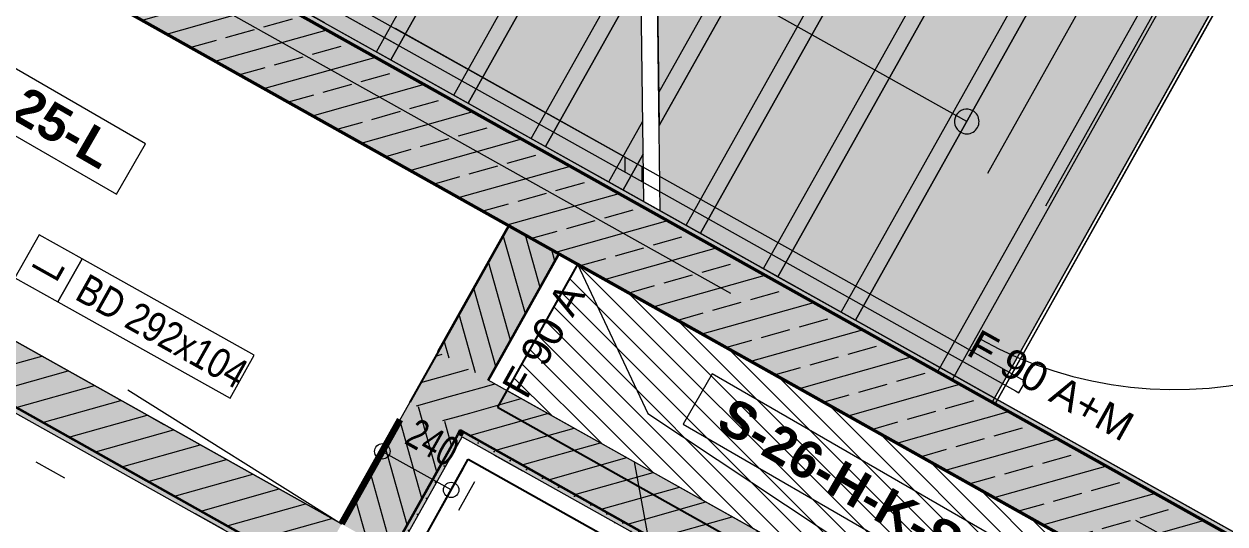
# Model space of a CAD drawing. Header units: metres. Extents: x -36 to 59, y 39 to 183.
# Drawn here: x 7.593 to 11.245, y 149.133 to 150.654 of the extents above; entities that cross this region are included whole.
import ezdxf

# ---------------------------------------------------------------- set-up
doc = ezdxf.new("R2010")
doc.units = ezdxf.units.M
doc.header["$MEASUREMENT"] = 0
for name, pattern in [('Punktlinie', [0.0035, 0, -0.0035]), ('Punktlinie_ eng', [0.00075, 0, -0.00075]), ('Strichlinie', [0.004, 0.003, -0.001]), ('Strichlinie-unter-Schnitt', [0.0024, 0.0016, -0.0008]), ('Strichlinie-über-Schnitt', [0.0023, 0.0008, -0.0015]), ('Strichlinie_ eng', [0.0023, 0.0015, -0.0008]), ('Strichpunktlinie', [0.006703, 0.003528, -0.001764, 0, -0.001411])]:
    doc.linetypes.add(name, pattern=pattern)
for name, color, linetype in [('00  Raster', 7, 'Continuous'), ('10  Decken', 7, 'Continuous'), ('10  Fassade', 7, 'Continuous'), ('10  Treppen + Rampen', 7, 'Continuous'), ('10  Treppen + Rampen_Deckschraffur', 7, 'Continuous'), ('10  Wand Massiv', 7, 'Continuous'), ('10  Wand Massiv_Schnittschraffur', 7, 'Continuous'), ('20  Absturzsicherung', 7, 'Continuous'), ('20  Boden Aufbauten', 7, 'Continuous'), ('20  Dach Aufbauten', 7, 'Continuous'), ('40  Text Brandschutz', 7, 'Continuous'), ('50  NUF - Raumstempel', 7, 'Continuous'), ('50  NUF - Raumstempel - Schächte', 7, 'Continuous'), ('BAE-SUD-Bem', 7, 'Continuous'), ('BAE-SUD-DD', 7, 'Continuous'), ('BAE-SUD-DD-Kernbohrzone', 7, 'Continuous'), ('BAE-SUD-Text', 7, 'Continuous'), ('Neubau_20  Boden Aufbauten', 7, 'Continuous'), ('Neubau_20  Decke Abhangdecke', 7, 'Continuous'), ('Neubau_20  Möbel', 7, 'Continuous')]:
    doc.layers.add(name, color=color, linetype=linetype)
doc.styles.add('ERSTELLTER_STIL_1', font='')
doc.styles.add('ERSTELLTER_STIL_2', font='')
doc.styles.add('ERSTELLTER_STIL_3', font='')
doc.styles.get('ERSTELLTER_STIL_1').set_extended_font_data('Arial')
doc.styles.get('ERSTELLTER_STIL_2').set_extended_font_data('Arial', bold=True)
doc.styles.get('ERSTELLTER_STIL_3').set_extended_font_data('Arial Narrow')
pattern_1 = [(87.605446, (0, 0), (-0.02497817, 0.001044517), [0, -0.025])]
pattern_2 = [(15.737956, (0, 0), (-0.017630478, 0.062563295), [])]

msp = doc.modelspace()

# ---------------------------------------------------------------- hatches: boundary and pattern name
at = {"layer": '10  Treppen + Rampen', "linetype": 'Continuous', "lineweight": 0, "true_color": 0xffffff}
msp.add_hatch(color=7, dxfattribs=at).paths.add_polyline_path([(10.4784, 150.3903, 1), (10.4417, 150.3249, 1)])
at = {"layer": '10  Treppen + Rampen_Deckschraffur', "linetype": 'Continuous', "lineweight": 0, "true_color": 0xffffff}
for points in [[(8.4431, 152.2815), (7.7661, 151.0733), (9.4778, 150.1142), (9.4572, 151.7133)], [(10.3571, 149.6215), (11.0341, 150.8298), (9.5075, 151.6851), (9.5281, 150.086)], [(10.3571, 149.6215), (10.5446, 149.5164), (11.2216, 150.7247), (11.0341, 150.8298)]]:
    msp.add_hatch(color=7, dxfattribs=at).paths.add_polyline_path(points)
at = {"layer": '10  Wand Massiv_Schnittschraffur', "linetype": 'Continuous', "lineweight": 13}
for points in [[(6.5853, 151.4311), (11.3835, 148.7426), (11.5057, 148.9607), (6.7075, 151.6492)], [(6.7206, 151.6418), (11.5057, 148.9607), (11.513, 148.9738), (6.7279, 151.6549)]]:
    msp.add_hatch(color=1, dxfattribs=at).paths.add_polyline_path(points)
at = {"layer": '10  Wand Massiv_Schnittschraffur', "linetype": 'Continuous', "lineweight": 13, "true_color": 0x000100}
h = msp.add_hatch(dxfattribs=at)
h.set_pattern_fill('Beton__Stahlbeton_0002', color=98, style=0, pattern_type=2)
h.set_pattern_definition([(195.73796, (0, 0), (-0.03254858, 0.11550147), []), (195.73796, (0.01627, -0.05775), (-0.03254858, 0.11550147), [0.09, -0.03])])
h.paths.add_polyline_path([(6.5853, 151.4311), (11.3835, 148.7426), (11.5057, 148.9607), (6.7075, 151.6492)])
h = msp.add_hatch(dxfattribs=at)
h.set_pattern_fill('Gips_0002', color=98, style=0, pattern_type=2)
h.set_pattern_definition(pattern_1)
h.paths.add_polyline_path([(6.7206, 151.6418), (11.5057, 148.9607), (11.513, 148.9738), (6.7279, 151.6549)])
at = {"layer": '10  Wand Massiv_Schnittschraffur', "linetype": 'Continuous', "lineweight": 18}
for points in [[(8.5589, 149.1331), (6.0115, 150.5604), (5.926, 150.4078), (8.4734, 148.9805)], [(5.766, 150.4802), (8.6187, 148.8818), (8.626, 148.8949), (5.7733, 150.4933)], [(9.0673, 150.0404), (8.8522, 149.6566), (9.0048, 149.571), (9.2199, 149.9549)], [(8.7666, 149.5039), (8.9193, 149.4184), (8.8522, 149.6566)], [(8.9193, 149.4184), (9.0048, 149.571), (8.8522, 149.6566)], [(8.9193, 149.4184), (11.0828, 148.2061), (11.1684, 148.3588), (9.0048, 149.571)], [(8.5589, 149.1331), (8.7116, 149.0476), (8.9193, 149.4184), (8.7666, 149.5039)], [(8.912, 149.4053), (8.626, 148.8949), (8.6391, 148.8876), (8.9251, 149.3979)], [(8.912, 149.4053), (8.9251, 149.3979), (8.9193, 149.4184)], [(8.9251, 149.3979), (8.9324, 149.411), (8.9193, 149.4184)], [(8.9251, 149.3979), (11.0755, 148.193), (11.0828, 148.2061), (8.9324, 149.411)]]:
    msp.add_hatch(color=171, dxfattribs=at).paths.add_polyline_path(points)
at = {"layer": '10  Wand Massiv_Schnittschraffur', "linetype": 'Continuous', "lineweight": 13, "true_color": 0x000100}
h = msp.add_hatch(dxfattribs=at)
h.set_pattern_fill('MW_Kalksandstein_0002', color=98, style=0, pattern_type=2)
h.set_pattern_definition([(15.737956, (0, 0), (-0.017630478, 0.062563295), [])])
h.paths.add_polyline_path([(8.5589, 149.1331), (6.0115, 150.5604), (5.926, 150.4078), (8.4734, 148.9805)])
h = msp.add_hatch(dxfattribs=at)
h.set_pattern_fill('Gips_0002', color=98, style=0, pattern_type=2)
h.set_pattern_definition(pattern_1)
h.paths.add_polyline_path([(5.766, 150.4802), (8.6187, 148.8818), (8.626, 148.8949), (5.7733, 150.4933)])
h = msp.add_hatch(dxfattribs=at)
h.set_pattern_fill('MW_Kalksandstein_0002', color=98, style=0, pattern_type=2)
h.set_pattern_definition([(105.737956, (0, 0), (0.062563295, 0.017630478), [])])
h.paths.add_polyline_path([(9.0673, 150.0404), (8.8522, 149.6566), (9.0048, 149.571), (9.2199, 149.9549)])
h = msp.add_hatch(dxfattribs=at)
h.set_pattern_fill('MW_Kalksandstein_0002', color=98, style=0, pattern_type=2)
h.set_pattern_definition(pattern_2)
h.paths.add_polyline_path([(8.7666, 149.5039), (8.9193, 149.4184), (8.8522, 149.6566)])
h = msp.add_hatch(dxfattribs=at)
h.set_pattern_fill('MW_Kalksandstein_0002', color=98, style=0, pattern_type=2)
h.set_pattern_definition(pattern_2)
h.paths.add_polyline_path([(8.9193, 149.4184), (9.0048, 149.571), (8.8522, 149.6566)])
h = msp.add_hatch(dxfattribs=at)
h.set_pattern_fill('MW_Kalksandstein_0002', color=98, style=0, pattern_type=2)
h.set_pattern_definition(pattern_2)
h.paths.add_polyline_path([(8.9193, 149.4184), (11.0828, 148.2061), (11.1684, 148.3588), (9.0048, 149.571)])
h = msp.add_hatch(dxfattribs=at)
h.set_pattern_fill('MW_Kalksandstein_0002', color=98, style=0, pattern_type=2)
h.set_pattern_definition([(105.737956, (0, 0), (0.062563295, 0.017630478), [])])
h.paths.add_polyline_path([(8.5589, 149.1331), (8.7116, 149.0476), (8.9193, 149.4184), (8.7666, 149.5039)])
h = msp.add_hatch(dxfattribs=at)
h.set_pattern_fill('Gips_0002', color=98, style=0, pattern_type=2)
h.set_pattern_definition(pattern_1)
h.paths.add_polyline_path([(8.912, 149.4053), (8.626, 148.8949), (8.6391, 148.8876), (8.9251, 149.3979)])
h = msp.add_hatch(dxfattribs=at)
h.set_pattern_fill('Gips_0002', color=98, style=0, pattern_type=2)
h.set_pattern_definition(pattern_1)
h.paths.add_polyline_path([(8.912, 149.4053), (8.9251, 149.3979), (8.9193, 149.4184)])
h = msp.add_hatch(dxfattribs=at)
h.set_pattern_fill('Gips_0002', color=98, style=0, pattern_type=2)
h.set_pattern_definition(pattern_1)
h.paths.add_polyline_path([(8.9251, 149.3979), (8.9324, 149.411), (8.9193, 149.4184)])
h = msp.add_hatch(dxfattribs=at)
h.set_pattern_fill('Gips_0002', color=98, style=0, pattern_type=2)
h.set_pattern_definition(pattern_1)
h.paths.add_polyline_path([(8.9251, 149.3979), (11.0755, 148.193), (11.0828, 148.2061), (8.9324, 149.411)])
at = {"layer": 'BAE-SUD-DD-Kernbohrzone', "linetype": 'Continuous', "lineweight": 18, "ltscale": 1000}
h = msp.add_hatch(dxfattribs=at)
h.set_pattern_fill('ANSI31_0002', color=9, style=0, pattern_type=2)
h.set_pattern_definition([(135, (16.463845, 158.832767), (0.03367596, 0.03367596), [])])
h.paths.add_polyline_path([(9.2766, 149.9231), (9.0616, 149.5393), (11.1553, 148.3661), (11.3704, 148.75)])

# ---------------------------------------------------------------- linework, layer by layer
at = {"layer": '00  Raster', "color": 7, "linetype": 'Strichpunktlinie', "lineweight": 13, "ltscale": 1000}
for p, q in [((15.6778, 146.5085), (-4.1154, 157.5987)), ((-11.9603, 108.1029), (14.1513, 154.7055))]:
    msp.add_line(p, q, dxfattribs=at)
at = {"layer": '10  Decken', "color": 7, "linetype": 'Strichpunktlinie', "lineweight": 13, "ltscale": 1000}
msp.add_line((11.2377, 150.7329), (10.546, 149.4984), dxfattribs=at)
at = {"layer": '10  Decken', "color": 7, "linetype": 'Punktlinie', "lineweight": 13, "ltscale": 1000, "flags": 128}
for points in [[(11.5057, 148.9607), (6.7075, 151.6492), (8.2228, 154.3536), (13.021, 151.6652)], [(8.5589, 149.1331), (9.0673, 150.0404), (6.5199, 151.4677), (6.0115, 150.5604)], [(9.0616, 149.5393), (11.1684, 148.3588), (11.3835, 148.7426), (9.2766, 149.9231)]]:
    msp.add_lwpolyline(points, close=True, dxfattribs=at)
at = {"layer": '10  Decken', "color": 7, "linetype": 'Continuous', "lineweight": 13, "ltscale": 1000, "flags": 128}
msp.add_lwpolyline([(10.4152, 149.5718), (11.5057, 148.9607), (13.021, 151.6652), (11.9305, 152.2762), (11.2412, 151.0461), (11.1044, 150.8018)], close=True, dxfattribs=at)
at = {"layer": '10  Decken', "color": 7, "linetype": 'Strichlinie-unter-Schnitt', "lineweight": 18, "ltscale": 1000, "flags": 128}
for points in [[(11.0632, 150.8306), (10.3715, 149.5962)], [(11.229, 150.7378), (10.5373, 149.5033)], [(11.2377, 150.7329), (10.546, 149.4984)], [(10.5373, 149.5033), (10.3715, 149.5962)], [(10.546, 149.4984), (10.5373, 149.5033)]]:
    msp.add_lwpolyline(points, dxfattribs=at)
at = {"layer": '10  Treppen + Rampen', "color": 7, "linetype": 'Strichlinie', "lineweight": 13, "ltscale": 1000}
for p, q in [((8.6646, 150.5698), (9.3416, 151.778)), ((8.9002, 150.4378), (9.4607, 151.4382)), ((9.5235, 150.4456), (10.0483, 151.3821)), ((9.6068, 150.0419), (10.2838, 151.2501)), ((9.8424, 149.9099), (10.5194, 151.1182)), ((7.7661, 151.0733), (9.4778, 150.1142)), ((10.0779, 149.7779), (10.7549, 150.9862)), ((9.1357, 150.3058), (9.4677, 150.8983)), ((9.3713, 150.1739), (9.4746, 150.3583)), ((9.5281, 150.086), (10.3571, 149.6215))]:
    msp.add_line(p, q, dxfattribs=at)
at = {"layer": '10  Treppen + Rampen', "color": 7, "linetype": 'Continuous', "lineweight": 18, "ltscale": 1000}
for p, q in [((9.3852, 151.7536), (8.7082, 150.5453)), ((8.7082, 150.5453), (9.3852, 151.7536)), ((9.4778, 150.1142), (9.4572, 151.7133)), ((9.5281, 150.086), (9.5075, 151.6851)), ((10.0919, 151.3577), (9.5248, 150.3456)), ((9.5248, 150.3456), (10.0919, 151.3577)), ((9.462, 151.3382), (8.9438, 150.4134)), ((8.9438, 150.4134), (9.462, 151.3382)), ((10.3274, 151.2257), (9.6504, 150.0174)), ((9.6504, 150.0174), (10.3274, 151.2257)), ((10.563, 151.0937), (9.886, 149.8855)), ((9.886, 149.8855), (10.563, 151.0937)), ((10.7985, 150.9617), (10.1215, 149.7535)), ((10.1215, 149.7535), (10.7985, 150.9617)), ((10.46, 150.3576), (9.5178, 150.8855)), ((9.5178, 150.8855), (9.5248, 150.3456)), ((9.469, 150.7983), (9.1793, 150.2814)), ((9.1793, 150.2814), (9.469, 150.7983)), ((10.5446, 149.5164), (11.2216, 150.7247)), ((8.4727, 150.6773), (8.7082, 150.5453)), ((8.7082, 150.5453), (8.9438, 150.4134)), ((8.9438, 150.4134), (9.1793, 150.2814)), ((9.1793, 150.2814), (9.4149, 150.1494)), ((9.4759, 150.2583), (9.4149, 150.1494)), ((9.4149, 150.1494), (9.4759, 150.2583)), ((9.4149, 150.1494), (9.4778, 150.1142)), ((9.5281, 150.086), (9.6504, 150.0174)), ((9.6504, 150.0174), (9.886, 149.8855)), ((9.886, 149.8855), (10.1215, 149.7535)), ((10.1215, 149.7535), (10.5446, 149.5164))]:
    msp.add_line(p, q, dxfattribs=at)
at = {"layer": '10  Treppen + Rampen', "color": 7, "linetype": 'Strichlinie-über-Schnitt', "lineweight": 13, "ltscale": 1000}
for p, q in [((10.914, 150.897), (10.237, 149.6888)), ((11.0908, 150.798), (10.4138, 149.5897)), ((10.5446, 149.5164), (11.2216, 150.7247)), ((10.3571, 149.6215), (10.5446, 149.5164))]:
    msp.add_line(p, q, dxfattribs=at)
at = {"layer": '10  Treppen + Rampen', "color": 7, "linetype": 'Continuous', "lineweight": 18, "ltscale": 1000, "flags": 128}
msp.add_lwpolyline([(10.4784, 150.3903, 1), (10.4417, 150.3249, 1)], format="xyb", close=True, dxfattribs=at)
at = {"layer": '10  Treppen + Rampen', "color": 7, "linetype": 'Strichlinie_ eng', "lineweight": 13, "ltscale": 1000}
msp.add_arc((11.0935, 150.762), 1.22, 241.1019, 331.2838, dxfattribs=at)
at = {"layer": '10  Wand Massiv', "color": 7, "linetype": 'Continuous', "lineweight": 50, "ltscale": 1000}
msp.add_line((11.5057, 148.9607), (6.7206, 151.6418), dxfattribs=at)
at = {"layer": '10  Wand Massiv', "color": 7, "linetype": 'Continuous', "lineweight": 35, "ltscale": 1000}
for p, q in [((5.926, 150.4078), (8.4734, 148.9805)), ((8.7116, 149.0476), (8.912, 149.4053)), ((8.9193, 149.4184), (8.912, 149.4053)), ((8.9193, 149.4184), (8.912, 149.4053)), ((8.9193, 149.4184), (11.0828, 148.2061))]:
    msp.add_line(p, q, dxfattribs=at)
at = {"layer": '10  Wand Massiv', "color": 7, "linetype": 'Continuous', "lineweight": 13, "ltscale": 1000, "flags": 128}
for points in [[(11.513, 148.9738), (6.7279, 151.6549)], [(8.5589, 149.1331), (6.0115, 150.5604)], [(5.7529, 150.4876), (8.6318, 148.8745)], [(11.1684, 148.3588), (9.0048, 149.571)], [(8.7666, 149.5039), (8.5589, 149.1331)], [(8.6391, 148.8876), (8.9251, 149.3979)], [(8.9251, 149.3979), (11.0755, 148.193)]]:
    msp.add_lwpolyline(points, dxfattribs=at)
at = {"layer": '10  Wand Massiv', "color": 7, "linetype": 'Continuous', "lineweight": 50, "ltscale": 1000, "flags": 128}
msp.add_lwpolyline([(6.5853, 151.4311), (11.3835, 148.7426)], dxfattribs=at)
at = {"layer": '10  Wand Massiv', "color": 7, "linetype": 'Continuous', "lineweight": 35, "ltscale": 1000, "flags": 128}
for points in [[(9.0673, 150.0404), (8.8522, 149.6566)], [(9.0048, 149.571), (9.2199, 149.9549)]]:
    msp.add_lwpolyline(points, dxfattribs=at)
at = {"layer": '10  Wand Massiv', "color": 7, "linetype": 'Continuous', "lineweight": 25, "ltscale": 1000, "flags": 128}
for points in [[(9.2199, 149.9549), (9.0673, 150.0404)], [(8.8522, 149.6566), (8.7666, 149.5039)]]:
    msp.add_lwpolyline(points, dxfattribs=at)
at = {"layer": '20  Absturzsicherung', "color": 7, "linetype": 'Continuous', "lineweight": 18, "ltscale": 1000}
for p, q in [((9.4734, 150.2198), (8.0456, 151.0198)), ((8.0261, 150.9849), (9.474, 150.1736)), ((10.4011, 149.7), (9.4714, 150.2209)), ((9.4714, 150.2209), (9.472, 150.1747)), ((9.474, 150.1736), (9.4734, 150.2198)), ((9.472, 150.1747), (10.3815, 149.6651)), ((10.6279, 149.573), (10.4011, 149.7)), ((10.3815, 149.6651), (10.6083, 149.5381)), ((10.6188, 149.5322), (10.6384, 149.5671)), ((10.6384, 149.5671), (10.6279, 149.573)), ((10.6083, 149.5381), (10.6188, 149.5322))]:
    msp.add_line(p, q, dxfattribs=at)
at = {"layer": '20  Absturzsicherung', "color": 7, "linetype": 'Strichlinie-über-Schnitt', "lineweight": 18, "ltscale": 1000}
for p, q in [((9.4211, 150.2491), (8.0456, 151.0198)), ((8.0261, 150.9849), (9.4217, 150.203)), ((9.4217, 150.203), (9.4211, 150.2491))]:
    msp.add_line(p, q, dxfattribs=at)
at = {"layer": '20  Boden Aufbauten', "color": 7, "linetype": 'Continuous', "lineweight": 13, "ltscale": 1000, "flags": 128}
msp.add_lwpolyline([(11.5057, 148.9607), (10.546, 149.4984), (11.2352, 150.7285), (11.3721, 150.9728), (12.0613, 152.2028), (13.021, 151.6652)], close=True, dxfattribs=at)
at = {"layer": '50  NUF - Raumstempel', "color": 7, "linetype": 'Strichlinie', "lineweight": 13, "ltscale": 1000, "flags": 128}
msp.add_lwpolyline([(8.2285, 154.3332), (9.5546, 153.5902), (11.6832, 152.3975), (11.6906, 152.4106), (13.0079, 151.6725), (11.4999, 148.9812), (6.7279, 151.6549)], close=True, dxfattribs=at)
at = {"layer": '50  NUF - Raumstempel - Schächte', "color": 7, "linetype": 'Continuous', "lineweight": 13, "ltscale": 1000}
for p, q in [((7.9624, 150.2897), (7.4014, 150.6136)), ((7.313, 150.4605), (7.874, 150.1366)), ((7.874, 150.1366), (7.9624, 150.2897)), ((9.6857, 149.5897), (9.5973, 149.4366)), ((10.628, 149.0456), (9.6857, 149.5897)), ((9.5973, 149.4366), (10.5396, 148.8925))]:
    msp.add_line(p, q, dxfattribs=at)
at = {"layer": 'BAE-SUD-Bem', "color": 7, "linetype": 'Continuous', "lineweight": 100, "ltscale": 1000}
msp.add_line((8.5597, 149.1345), (8.7369, 149.4508), dxfattribs=at)
at = {"layer": 'BAE-SUD-Bem', "color": 9, "linetype": 'Continuous', "lineweight": 18, "ltscale": 1000}
for p, q in [((8.6467, 149.2898), (8.7187, 149.4184)), ((8.6823, 149.3543), (8.6818, 149.3546)), ((8.8921, 149.2368), (8.6827, 149.3541)), ((8.9281, 149.3011), (8.8561, 149.1725)), ((8.8925, 149.2365), (8.893, 149.2363))]:
    msp.add_line(p, q, dxfattribs=at)
for centre in [(8.6827, 149.3541), (8.8921, 149.2368)]:
    msp.add_circle(centre, 0.0234, dxfattribs=at)
at = {"layer": 'BAE-SUD-DD', "color": 9, "linetype": 'Strichlinie', "lineweight": 18, "ltscale": 1000, "flags": 128}
for points in [[(6.0115, 150.5604), (8.5589, 149.1331), (9.0673, 150.0404), (6.5199, 151.4677)], [(6.0115, 150.5604), (6.5199, 151.4677), (6.1674, 150.6367), (8.5589, 149.1331)], [(9.0616, 149.5393), (9.2766, 149.9231), (11.3704, 148.75), (11.1553, 148.3661)], [(9.0616, 149.5393), (9.2766, 149.9231), (9.4897, 149.4694), (11.1553, 148.3661)]]:
    msp.add_lwpolyline(points, close=True, dxfattribs=at)
at = {"layer": 'BAE-SUD-DD-Kernbohrzone', "color": 7, "linetype": 'Continuous', "lineweight": 25, "ltscale": 1000}
for p, q in [((9.2776, 149.9245), (9.0332, 149.4883)), ((11.3713, 148.7514), (9.2776, 149.9245)), ((9.0332, 149.4883), (11.1269, 148.3152))]:
    msp.add_line(p, q, dxfattribs=at)
at = {"layer": 'BAE-SUD-Text', "color": 9, "linetype": 'Continuous', "lineweight": 18, "ltscale": 1000}
msp.add_line((9.4489, 149.3222), (9.5066, 149.0079), dxfattribs=at)
at = {"layer": 'BAE-SUD-Text', "color": 9, "linetype": 'Continuous', "lineweight": 18, "ltscale": 1000, "flags": 128}
for points in [[(7.6962, 149.809), (7.7695, 149.9399), (7.6387, 150.0132), (7.5653, 149.8823)], [(8.2196, 149.5157), (8.293, 149.6466), (7.7695, 149.9399), (7.6962, 149.809)]]:
    msp.add_lwpolyline(points, close=True, dxfattribs=at)
at = {"layer": 'DEFPOINTS', "color": 9, "linetype": 'Continuous', "lineweight": 18, "ltscale": 1000}
for p, q in [((9.0673, 150.0404), (9.0673, 150.0405)), ((9.2766, 149.9231), (9.2767, 149.9231)), ((8.6827, 149.3541), (8.6827, 149.3541))]:
    msp.add_line(p, q, dxfattribs=at)
at = {"layer": 'Neubau_20  Boden Aufbauten', "color": 7, "linetype": 'Continuous', "lineweight": 13, "ltscale": 1000, "flags": 128}
msp.add_lwpolyline([(-7.0247, 128.2966), (-6.6757, 128.1011), (-3.6769, 133.4532), (-3.6551, 133.441), (-2.0726, 136.2653), (-2.0944, 136.2776), (-2.0333, 136.3866), (2.6602, 133.7568), (2.6418, 133.7241), (2.9123, 133.5726), (2.9307, 133.6053), (2.9777, 133.6893), (11.1047, 148.1939), (8.9193, 149.4184), (8.626, 148.8949), (5.7733, 150.4933), (9.0226, 156.2925), (8.7478, 156.4465), (-2.4434, 136.4731), (-4.0259, 133.6487)], close=True, dxfattribs=at)
at = {"layer": 'Neubau_20  Decke Abhangdecke', "color": 7, "linetype": 'Punktlinie_ eng', "lineweight": 13, "ltscale": 1000, "flags": 128}
for points in [[(5.1617, 149.1768), (7.9316, 147.6248), (8.6318, 148.8745), (5.8619, 150.4265)], [(5.2978, 149.2151), (7.8932, 147.7609), (8.4957, 148.8361), (5.9003, 150.2903)], [(5.2978, 149.2151), (7.8932, 147.7609), (8.4957, 148.8361), (5.9003, 150.2903)], [(7.9316, 147.6248), (10.1039, 146.4077), (10.8041, 147.6574), (11.0974, 148.1808), (8.9251, 149.3979)], [(8.0677, 147.6632), (10.0655, 146.5438), (10.9612, 148.1424), (8.9634, 149.2618)], [(8.9634, 149.2618), (8.0677, 147.6632), (10.0655, 146.5438), (10.7168, 147.7062), (10.9612, 148.1424)]]:
    msp.add_lwpolyline(points, close=True, dxfattribs=at)
at = {"layer": 'Neubau_20  Möbel', "color": 7, "linetype": 'Continuous', "lineweight": 25, "ltscale": 1000}
for p, q in [((8.7487, 148.9809), (8.9442, 149.3299)), ((8.9442, 149.3299), (9.9911, 148.7433))]:
    msp.add_line(p, q, dxfattribs=at)

# ---------------------------------------------------------------- texts
at = {"layer": '10  Fassade', "color": 9, "linetype": 'Continuous', "lineweight": 18, "insert": (8.8353, 149.3809), "char_height": 0.09, "attachment_point": 5, "rotation": 330.738, "style": 'ERSTELLTER_STIL_3'}
msp.add_mtext('\\A1;{\\W0.900000x;\\pqc;\\fArial Narrow|b0|i0|c0|p38;240}', dxfattribs=at)
at = {"layer": '20  Dach Aufbauten', "color": 9, "linetype": 'Continuous', "lineweight": 18, "char_height": 0.09, "attachment_point": 4, "style": 'ERSTELLTER_STIL_3'}
for s, insert, rotation in [('\\A1;{\\pql;\\fArial Narrow|b0|i0|c0|p38;L}', (7.6518, 149.8869), 60.738), ('\\A1;{\\pql;\\fArial Narrow|b0|i0|c0|p38;BD 292x104}', (7.7653, 149.8577), 330.738)]:
    msp.add_mtext(s, dxfattribs=dict(at, insert=insert, rotation=rotation))
at = {"layer": '40  Text Brandschutz', "color": 7, "linetype": 'Continuous', "lineweight": 13, "char_height": 0.09, "attachment_point": 1, "style": 'ERSTELLTER_STIL_1'}
for s, insert, rotation in [('\\A1;{\\pql;\\pt0,1;\\fArial|b0|i0|c0|p38;F 90 A\\fArial|b0|i0|c0|p38;\\fArial|b0|i0|c0|p38;\\fArial|b0|i0|c0|p38;\\fArial|b0|i0|c0|p38;\\fArial|b0|i0|c0|p38;\\fArial|b0|i0|c0|p38;\\fArial|b0|i0|c0|p38;\\fArial|b0|i0|c0|p38;\\fArial|b0|i0|c0|p38;\\fArial|b0|i0|c0|p38;\\fArial|b0|i0|c0|p38;\\fArial|b0|i0|c0|p38;\\fArial|b0|i0|c0|p38;\\fArial|b0|i0|c0|p38;\\fArial|b0|i0|c0|p38;\\fArial|b0|i0|c0|p38;\\fArial|b0|i0|c0|p38;\\fArial|b0|i0|c0|p38;\\fArial|b0|i0|c0|p38;\\fArial|b0|i0|c0|p38;\\fArial|b0|i0|c0|p38;\\fArial|b0|i0|c0|p38;\\fArial|b0|i0|c0|p38;\\fArial|b0|i0|c0|p38;\\fArial|b0|i0|c0|p38;\\fArial|b0|i0|c0|p38;\\fArial|b0|i0|c0|p38;\\fArial|b0|i0|c0|p38;\\fArial|b0|i0|c0|p38;\\fArial|b0|i0|c0|p38;\\fArial|b0|i0|c0|p38;\\fArial|b0|i0|c0|p38;\\fArial|b0|i0|c0|p38;\\fArial|b0|i0|c0|p38;\\fArial|b0|i0|c0|p38;\\fArial|b0|i0|c0|p38;\\fArial|b0|i0|c0|p38;\\fArial|b0|i0|c0|p38;\\fArial|b0|i0|c0|p38;\\fArial|b0|i0|c0|p38;\\fArial|b0|i0|c0|p38;\\fArial|b0|i0|c0|p38;\\fArial|b0|i0|c0|p38;\\fArial|b0|i0|c0|p38;\\fArial|b0|i0|c0|p38;\\fArial|b0|i0|c0|p38;\\fArial|b0|i0|c0|p38;}', (9.0429, 149.5527), 60.738), ('\\A1;{\\pql;\\pt0,1;\\fArial|b0|i0|c0|p38;F 90 A+M\\fArial|b0|i0|c0|p38;\\fArial|b0|i0|c0|p38;\\fArial|b0|i0|c0|p38;\\fArial|b0|i0|c0|p38;\\fArial|b0|i0|c0|p38;\\fArial|b0|i0|c0|p38;\\fArial|b0|i0|c0|p38;\\fArial|b0|i0|c0|p38;\\fArial|b0|i0|c0|p38;\\fArial|b0|i0|c0|p38;\\fArial|b0|i0|c0|p38;\\fArial|b0|i0|c0|p38;\\fArial|b0|i0|c0|p38;\\fArial|b0|i0|c0|p38;\\fArial|b0|i0|c0|p38;\\fArial|b0|i0|c0|p38;\\fArial|b0|i0|c0|p38;\\fArial|b0|i0|c0|p38;\\fArial|b0|i0|c0|p38;\\fArial|b0|i0|c0|p38;\\fArial|b0|i0|c0|p38;\\fArial|b0|i0|c0|p38;\\fArial|b0|i0|c0|p38;\\fArial|b0|i0|c0|p38;\\fArial|b0|i0|c0|p38;\\fArial|b0|i0|c0|p38;\\fArial|b0|i0|c0|p38;\\fArial|b0|i0|c0|p38;\\fArial|b0|i0|c0|p38;\\fArial|b0|i0|c0|p38;\\fArial|b0|i0|c0|p38;\\fArial|b0|i0|c0|p38;\\fArial|b0|i0|c0|p38;\\fArial|b0|i0|c0|p38;\\fArial|b0|i0|c0|p38;\\fArial|b0|i0|c0|p38;\\fArial|b0|i0|c0|p38;\\fArial|b0|i0|c0|p38;\\fArial|b0|i0|c0|p38;\\fArial|b0|i0|c0|p38;\\fArial|b0|i0|c0|p38;\\fArial|b0|i0|c0|p38;\\fArial|b0|i0|c0|p38;\\fArial|b0|i0|c0|p38;\\fArial|b0|i0|c0|p38;\\fArial|b0|i0|c0|p38;\\fArial|b0|i0|c0|p38;}', (10.4991, 149.7283), 330.738)]:
    msp.add_mtext(s, dxfattribs=dict(at, insert=insert, rotation=rotation))
at = {"layer": '50  NUF - Raumstempel - Schächte', "color": 7, "linetype": 'Continuous', "lineweight": 18, "char_height": 0.1125, "attachment_point": 1, "rotation": 330, "style": 'ERSTELLTER_STIL_2'}
for s, insert in [('\\A1;{\\pqj;\\pt0;\\fArial|b1|i0|c0|p38;S-25-L}', (7.4651, 150.5471)), ('\\A1;{\\pqj;\\pt0;\\fArial|b1|i0|c0|p38;}', (7.8859, 150.3339)), ('\\A1;{\\pqj;\\pt0;\\fArial|b1|i0|c0|p38;S-26-H-K-SA}', (9.7494, 149.5232))]:
    msp.add_mtext(s, dxfattribs=dict(at, insert=insert))

doc.saveas('drawing.dxf')
